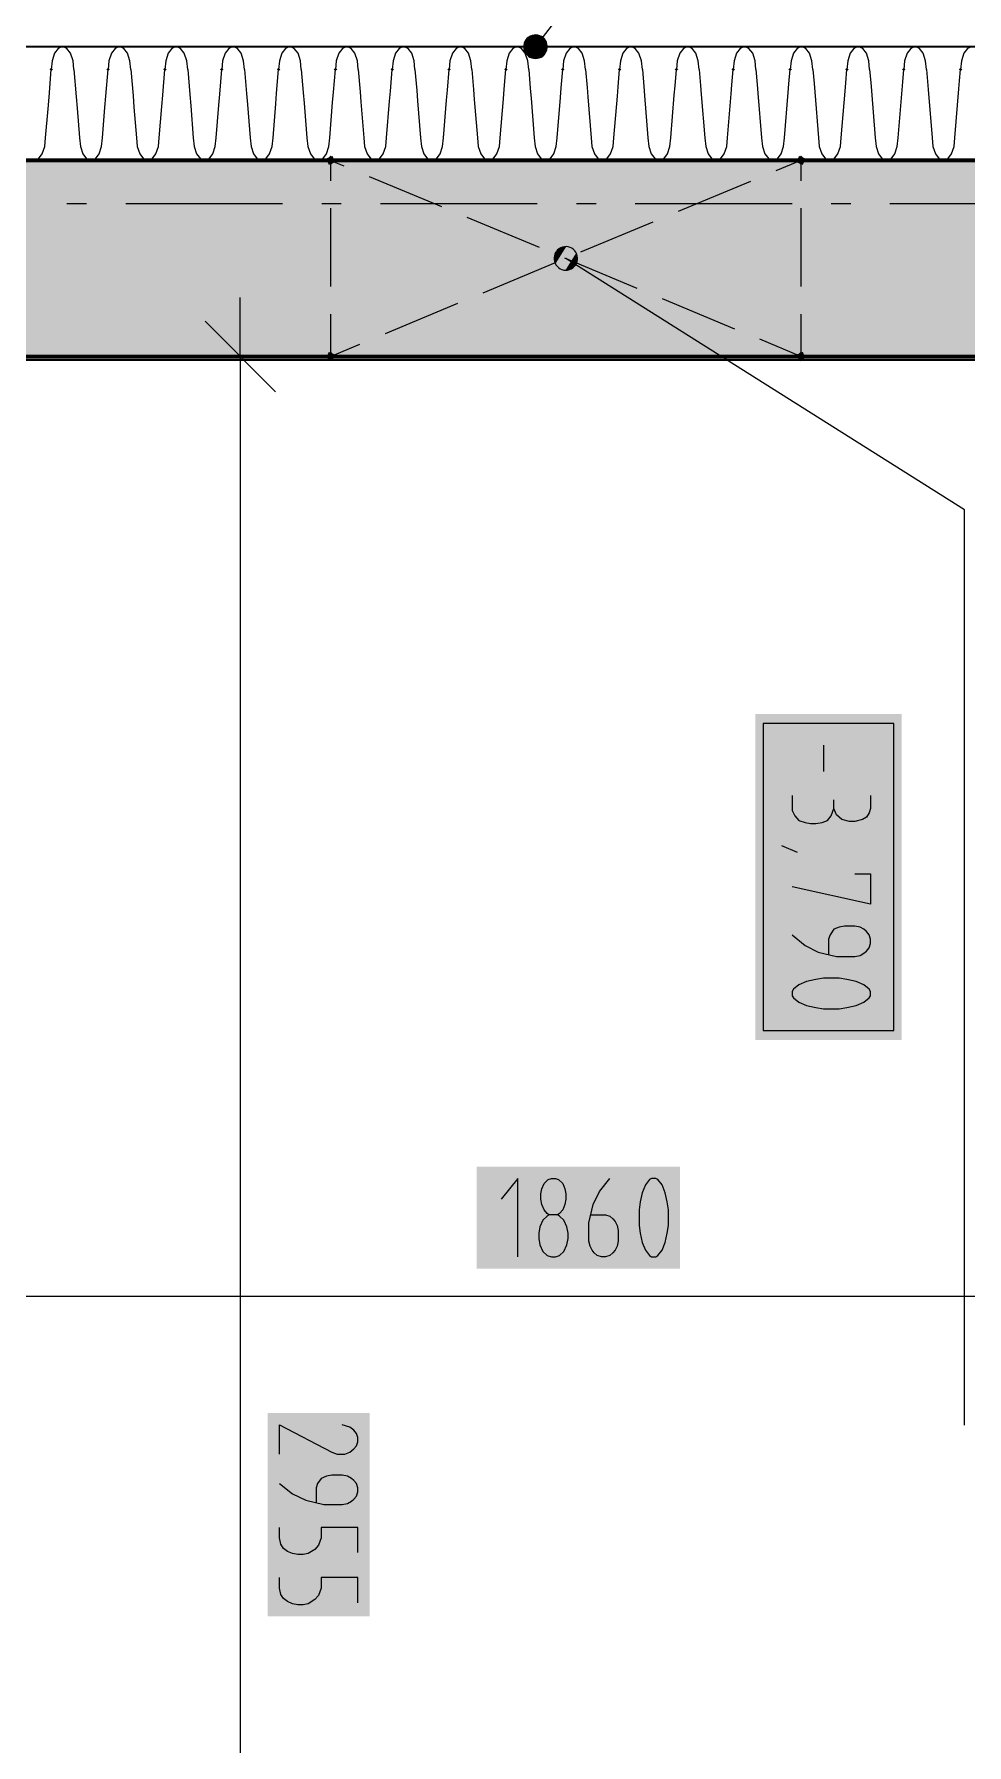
# Model space of a CAD drawing. Header units: millimetres. Extents: x 0 to 594, y 0 to 420.
# Drawn here: x 433.18 to 442.54, y 285.71 to 302.89 of the extents above; entities that cross this region are included whole.
import ezdxf

# ---------------------------------------------------------------- set-up
doc = ezdxf.new("R2010")
doc.units = ezdxf.units.MM
doc.header["$LTSCALE"] = 8
for name, color, linetype in [('PDF_Koty delkove', 7, 'Continuous'), ('PDF_Koty vyskove-pudorysy', 7, 'Continuous'), ('PDF_Omitka', 7, 'Continuous'), ('PDF_Osy hlavni', 7, 'Continuous'), ('PDF_Popis Prostupy', 7, 'Continuous'), ('PDF_Popis Zamecnicke vyrobky', 7, 'Continuous'), ('PDF_Prostupy', 7, 'Continuous'), ('PDF_Steny obvodove nosne', 7, 'Continuous'), ('PDF_Zatepleni', 7, 'Continuous')]:
    doc.layers.add(name, color=color, linetype=linetype)

msp = doc.modelspace()

# ---------------------------------------------------------------- linework, layer by layer
at = {"layer": 'PDF_Koty delkove', "lineweight": 18}
for points in [[(435.245, 299.653), (435.245, 300.244)], [(434.891, 300.008), (435.599, 299.299)], [(434.654, 299.653), (435.245, 299.653), (435.836, 299.653)], [(435.245, 299.653), (435.245, 289.41), (435.245, 286.985), (435.245, 284.004), (435.245, 283.345), (435.245, 280.615), (435.245, 276.386), (435.245, 275.165), (435.245, 273.848)], [(438.033, 290.611), (438.033, 291.399), (437.866, 291.189)], [(438.348, 291.032), (438.327, 291.045), (438.296, 291.084), (438.275, 291.136), (438.264, 291.189), (438.264, 291.242), (438.275, 291.294), (438.296, 291.347), (438.338, 291.386), (438.37, 291.399), (438.411, 291.399), (438.443, 291.386), (438.485, 291.347), (438.506, 291.294), (438.516, 291.242), (438.516, 291.189), (438.506, 291.136), (438.485, 291.084), (438.453, 291.045), (438.432, 291.032)], [(439.01, 290.677), (438.989, 290.651), (438.957, 290.625), (438.915, 290.611), (438.873, 290.611), (438.831, 290.625), (438.8, 290.651), (438.779, 290.677), (438.758, 290.717), (438.747, 290.769), (438.747, 290.953), (438.789, 291.136), (438.852, 291.268), (438.957, 291.399)], [(438.768, 291.032), (438.915, 291.032), (438.957, 291.018), (438.989, 290.992), (439.01, 290.965), (439.03, 290.927), (439.041, 290.874), (439.041, 290.769), (439.03, 290.717), (439.01, 290.677)], [(400.059, 290.217), (412.894, 290.217), (431.319, 290.217), (445.965, 290.217), (446.595, 290.217), (464.705, 290.217), (469.272, 290.217)], [(435.639, 288.628), (435.639, 288.923), (436.164, 288.649), (436.217, 288.628), (436.295, 288.628), (436.347, 288.649), (436.387, 288.681), (436.414, 288.712), (436.426, 288.754), (436.426, 288.796), (436.414, 288.838), (436.387, 288.87), (436.347, 288.901), (436.269, 288.923)], [(435.639, 288.334), (435.77, 288.229), (435.902, 288.166), (436.085, 288.124), (436.269, 288.124), (436.321, 288.135), (436.361, 288.156), (436.387, 288.177), (436.414, 288.208), (436.426, 288.25), (436.426, 288.292), (436.414, 288.334), (436.387, 288.366), (436.361, 288.386), (436.321, 288.408), (436.269, 288.419), (436.164, 288.419), (436.112, 288.408), (436.059, 288.386), (436.02, 288.334), (436.006, 288.292), (436.006, 288.145)], [(436.426, 287.641), (436.426, 287.893), (436.059, 287.893), (436.059, 287.788), (436.032, 287.715), (435.993, 287.673), (435.928, 287.631), (435.876, 287.62), (435.823, 287.62), (435.77, 287.631), (435.718, 287.652), (435.679, 287.683), (435.652, 287.725), (435.639, 287.788), (435.639, 287.893)], [(436.426, 287.137), (436.426, 287.389), (436.059, 287.389), (436.059, 287.284), (436.032, 287.211), (435.993, 287.169), (435.928, 287.127), (435.876, 287.117), (435.823, 287.117), (435.77, 287.127), (435.718, 287.148), (435.679, 287.18), (435.652, 287.221), (435.639, 287.284), (435.639, 287.389)]]:
    msp.add_lwpolyline(points, dxfattribs=at)
for points in [[(439.545, 290.927), (439.545, 291.084), (439.534, 291.162), (439.513, 291.254), (439.482, 291.333), (439.44, 291.386), (439.419, 291.399), (439.377, 291.399), (439.356, 291.386), (439.314, 291.333), (439.283, 291.254), (439.261, 291.162), (439.251, 291.084), (439.251, 290.927), (439.261, 290.848), (439.283, 290.756), (439.314, 290.677), (439.356, 290.625), (439.377, 290.611), (439.419, 290.611), (439.44, 290.625), (439.482, 290.677), (439.513, 290.756), (439.534, 290.848)], [(438.537, 290.795), (438.537, 290.848), (438.526, 290.913), (438.495, 290.979), (438.453, 291.018), (438.432, 291.032), (438.348, 291.032), (438.327, 291.018), (438.285, 290.979), (438.254, 290.913), (438.243, 290.848), (438.243, 290.795), (438.254, 290.73), (438.285, 290.664), (438.327, 290.625), (438.37, 290.611), (438.411, 290.611), (438.453, 290.625), (438.495, 290.664), (438.526, 290.73)]]:
    msp.add_lwpolyline(points, close=True, dxfattribs=at)
at = {"layer": 'PDF_Koty delkove', "color": 7, "lineweight": 18, "true_color": 0xffffff, "transparency": 33554559}
for points in [[(437.621, 290.493), (439.663, 290.493), (437.621, 291.517), (439.663, 291.517)], [(435.521, 289.041), (435.521, 286.999), (436.544, 289.041), (436.544, 286.999)]]:
    msp.add_solid(points, dxfattribs=at)
at = {"layer": 'PDF_Koty vyskove-pudorysy', "lineweight": 18}
msp.add_lwpolyline([(440.499, 295.967), (440.499, 292.883), (441.811, 292.883), (441.811, 295.967)], close=True, dxfattribs=at)
for points in [[(441.103, 295.749), (441.103, 295.485)], [(440.788, 295.245), (440.788, 295.092), (440.815, 295.038), (440.854, 294.994), (440.919, 294.972), (440.972, 294.961), (441.025, 294.961), (441.09, 294.972), (441.142, 294.994), (441.181, 295.038), (441.208, 295.114)], [(441.575, 295.245), (441.575, 295.114), (441.563, 295.07), (441.536, 295.027), (441.496, 295.004), (441.418, 294.983), (441.366, 294.983), (441.287, 295.004), (441.234, 295.048), (441.208, 295.114), (441.208, 295.201)], [(440.683, 294.742), (440.84, 294.676)], [(441.418, 294.458), (441.575, 294.458), (441.575, 294.152), (440.788, 294.326)], [(440.788, 293.845), (440.919, 293.736), (441.051, 293.67), (441.234, 293.627), (441.418, 293.627), (441.47, 293.638), (441.51, 293.66), (441.536, 293.681), (441.563, 293.714), (441.575, 293.758), (441.575, 293.801), (441.563, 293.845), (441.536, 293.878), (441.51, 293.9), (441.47, 293.922), (441.418, 293.933), (441.313, 293.933), (441.261, 293.922), (441.208, 293.9), (441.169, 293.845), (441.155, 293.801), (441.155, 293.648)], [(441.51, 293.167), (441.563, 293.211), (441.575, 293.233), (441.575, 293.276), (441.563, 293.299), (441.51, 293.342), (441.431, 293.375), (441.339, 293.397), (441.261, 293.408), (441.103, 293.408), (441.025, 293.397), (440.933, 293.375), (440.854, 293.342), (440.801, 293.299), (440.788, 293.276), (440.788, 293.233), (440.801, 293.211), (440.854, 293.167), (440.933, 293.135), (441.025, 293.113), (441.103, 293.102)], [(441.103, 293.102), (441.261, 293.102), (441.339, 293.113), (441.431, 293.135), (441.51, 293.167)]]:
    msp.add_lwpolyline(points, dxfattribs=at)
at = {"layer": 'PDF_Koty vyskove-pudorysy', "color": 7, "lineweight": 18, "true_color": 0xffffff, "transparency": 33554559}
msp.add_solid([(440.42, 296.062), (440.42, 292.789), (441.89, 296.062), (441.89, 292.789)], dxfattribs=at)
at = {"layer": 'PDF_Omitka', "lineweight": 35}
msp.add_lwpolyline([(449.744, 299.65), (446.595, 299.65), (445.965, 299.65), (445.965, 299.614), (422.815, 299.614), (421.555, 299.614), (409.941, 299.614), (409.941, 299.653), (449.744, 299.653)], dxfattribs=at)
at = {"layer": 'PDF_Osy hlavni', "lineweight": 18}
for points in [[(433.504, 301.189), (433.701, 301.189)], [(434.094, 301.189), (435.669, 301.189)], [(436.063, 301.189), (436.26, 301.189)], [(436.653, 301.189), (438.228, 301.189)], [(438.622, 301.189), (438.819, 301.189)], [(439.212, 301.189), (440.787, 301.189)], [(441.181, 301.189), (441.378, 301.189)], [(441.771, 301.189), (443.346, 301.189)]]:
    msp.add_lwpolyline(points, dxfattribs=at)
at = {"layer": 'PDF_Popis Prostupy', "lineweight": 25}
msp.add_lwpolyline([(438.415, 300.701), (438.406, 300.684), (438.4, 300.665), (438.397, 300.646), (438.397, 300.627), (438.401, 300.608), (438.407, 300.59), (438.416, 300.573), (438.428, 300.558), (438.442, 300.545), (438.458, 300.534), (438.476, 300.526), (438.495, 300.521), (438.514, 300.52), (438.533, 300.521), (438.552, 300.525), (438.57, 300.533), (438.586, 300.543), (438.6, 300.556), (438.613, 300.571), (438.622, 300.588), (438.629, 300.606), (438.632, 300.625), (438.633, 300.644), (438.63, 300.663), (438.625, 300.681), (438.616, 300.699), (438.605, 300.714), (438.591, 300.728), (438.576, 300.739), (438.558, 300.748), (438.54, 300.753), (438.521, 300.756), (438.501, 300.755), (438.483, 300.751), (438.465, 300.744), (438.448, 300.735), (438.433, 300.723), (438.42, 300.708)], close=True, dxfattribs=at)
for points in [[(438.415, 300.701), (438.415, 300.701)], [(442.519, 288.92), (442.519, 298.113), (438.515, 300.638)], [(438.578, 300.738), (438.578, 300.738)], [(438.452, 300.538), (438.452, 300.538)], [(438.615, 300.575), (438.615, 300.575)]]:
    msp.add_lwpolyline(points, dxfattribs=at)
at = {"layer": 'PDF_Popis Prostupy', "lineweight": 25, "transparency": 33554559}
for points in [[(438.411, 300.583), (438.461, 300.742), (438.398, 300.642)], [(438.398, 300.642), (438.461, 300.742), (438.415, 300.701)], [(438.452, 300.538), (438.519, 300.755), (438.411, 300.583)], [(438.411, 300.583), (438.519, 300.755), (438.461, 300.742)], [(438.452, 300.538), (438.578, 300.738), (438.519, 300.755)], [(438.511, 300.52), (438.578, 300.738), (438.452, 300.538)], [(438.511, 300.52), (438.619, 300.692), (438.578, 300.738)], [(438.57, 300.534), (438.619, 300.692), (438.511, 300.52)], [(438.57, 300.534), (438.632, 300.634), (438.619, 300.692)], [(438.632, 300.634), (438.57, 300.534), (438.615, 300.575)]]:
    msp.add_solid(points, dxfattribs=at)
at = {"layer": 'PDF_Popis Zamecnicke vyrobky', "lineweight": 25}
for points in [[(439.101, 303.926), (438.211, 302.764)], [(438.117, 302.836), (438.117, 302.836)], [(438.283, 302.857), (438.283, 302.857)], [(438.305, 302.692), (438.305, 302.692)], [(438.139, 302.67), (438.139, 302.67)]]:
    msp.add_lwpolyline(points, dxfattribs=at)
msp.add_lwpolyline([(438.139, 302.67), (438.155, 302.66), (438.173, 302.652), (438.192, 302.647), (438.211, 302.646), (438.23, 302.647), (438.249, 302.652), (438.267, 302.659), (438.283, 302.67), (438.297, 302.683), (438.309, 302.698), (438.318, 302.715), (438.325, 302.733), (438.328, 302.752), (438.329, 302.771), (438.326, 302.79), (438.32, 302.809), (438.311, 302.826), (438.3, 302.841), (438.286, 302.855), (438.27, 302.866), (438.253, 302.874), (438.235, 302.879), (438.215, 302.882), (438.196, 302.881), (438.177, 302.877), (438.159, 302.87), (438.143, 302.86), (438.128, 302.848), (438.115, 302.833), (438.105, 302.817), (438.098, 302.799), (438.094, 302.78), (438.093, 302.761), (438.095, 302.742), (438.1, 302.723), (438.108, 302.706), (438.119, 302.69), (438.132, 302.676)], close=True, dxfattribs=at)
at = {"layer": 'PDF_Popis Zamecnicke vyrobky', "lineweight": 25, "transparency": 33554559}
for points in [[(438.327, 302.749), (438.166, 302.872), (438.117, 302.836)], [(438.32, 302.808), (438.226, 302.88), (438.166, 302.872)], [(438.32, 302.808), (438.166, 302.872), (438.327, 302.749)], [(438.226, 302.88), (438.32, 302.808), (438.283, 302.857)], [(438.305, 302.692), (438.117, 302.836), (438.094, 302.779)], [(438.305, 302.692), (438.094, 302.779), (438.256, 302.655)], [(438.256, 302.655), (438.094, 302.779), (438.102, 302.719)], [(438.256, 302.655), (438.102, 302.719), (438.196, 302.647)], [(438.196, 302.647), (438.102, 302.719), (438.139, 302.67)], [(438.327, 302.749), (438.117, 302.836), (438.305, 302.692)]]:
    msp.add_solid(points, dxfattribs=at)
at = {"layer": 'PDF_Prostupy', "lineweight": 25}
for points in [[(436.22, 301.622), (436.153, 301.622), (436.153, 301.417)], [(436.153, 301.622), (436.286, 301.567)], [(436.496, 301.622), (437.283, 301.622)], [(437.559, 301.622), (438.346, 301.622)], [(438.622, 301.622), (439.409, 301.622)], [(439.685, 301.622), (440.472, 301.622)], [(440.877, 301.622), (440.624, 301.517)], [(440.748, 301.622), (440.877, 301.622), (440.877, 301.417)], [(436.54, 301.461), (437.267, 301.158)], [(440.37, 301.411), (439.643, 301.108)], [(436.153, 301.142), (436.153, 300.354)], [(437.521, 301.052), (438.248, 300.749)], [(439.389, 301.002), (438.662, 300.699)], [(440.877, 301.142), (440.877, 300.354)], [(438.503, 300.643), (439.229, 300.34)], [(438.408, 300.593), (437.681, 300.29)], [(437.426, 300.184), (436.7, 299.881)], [(439.484, 300.234), (440.211, 299.931)], [(436.153, 300.079), (436.153, 299.653), (436.445, 299.775)], [(440.877, 300.079), (440.877, 299.653), (440.465, 299.825)], [(436.153, 299.653), (436.22, 299.653)], [(436.496, 299.653), (437.283, 299.653)], [(437.559, 299.653), (438.346, 299.653)], [(438.622, 299.653), (439.409, 299.653)], [(439.685, 299.653), (440.472, 299.653)], [(440.748, 299.653), (440.877, 299.653)]]:
    msp.add_lwpolyline(points, dxfattribs=at)
at = {"layer": 'PDF_Prostupy', "lineweight": 25, "transparency": 33554559}
for points in [[(436.153, 301.671), (436.202, 301.622), (436.104, 301.622), (436.153, 301.573)], [(436.104, 301.622), (436.153, 301.671), (436.153, 301.573), (436.202, 301.622)], [(436.107, 301.641), (436.172, 301.667), (436.134, 301.577), (436.198, 301.603)], [(440.877, 301.671), (440.926, 301.622), (440.828, 301.622), (440.877, 301.573)], [(440.828, 301.622), (440.877, 301.671), (440.877, 301.573), (440.926, 301.622)], [(440.923, 301.641), (440.896, 301.577), (440.858, 301.667), (440.832, 301.603)], [(436.104, 299.653), (436.153, 299.703), (436.153, 299.604), (436.202, 299.653)], [(436.153, 299.703), (436.202, 299.653), (436.104, 299.653), (436.153, 299.604)], [(436.198, 299.672), (436.172, 299.608), (436.134, 299.699), (436.107, 299.635)], [(440.877, 299.703), (440.926, 299.653), (440.828, 299.653), (440.877, 299.604)], [(440.828, 299.653), (440.877, 299.703), (440.877, 299.604), (440.926, 299.653)], [(440.832, 299.672), (440.896, 299.699), (440.858, 299.608), (440.923, 299.635)]]:
    msp.add_solid(points, dxfattribs=at)
at = {"layer": 'PDF_Steny obvodove nosne', "lineweight": 70}
for points in [[(449.744, 301.622), (409.941, 301.622)], [(409.941, 299.653), (449.744, 299.653)]]:
    msp.add_lwpolyline(points, dxfattribs=at)
at = {"layer": 'PDF_Steny obvodove nosne', "color": 9, "lineweight": 9, "true_color": 0xc0c0c0, "transparency": 33554559}
msp.add_solid([(409.941, 299.653), (449.744, 299.653), (409.941, 301.622), (449.744, 301.622)], dxfattribs=at)
at = {"layer": 'PDF_Zatepleni', "lineweight": 35}
msp.add_lwpolyline([(409.941, 302.764), (449.744, 302.764), (449.744, 301.622), (409.941, 301.622)], dxfattribs=at)
at = {"layer": 'PDF_Zatepleni', "lineweight": 9}
for points in [[(433.461, 302.764), (433.417, 302.746), (433.38, 302.697), (433.355, 302.623), (433.347, 302.535)], [(433.575, 302.535), (433.566, 302.623), (433.541, 302.697), (433.504, 302.746), (433.461, 302.764), (433.461, 302.764)], [(434.032, 302.764), (433.988, 302.746), (433.951, 302.697), (433.926, 302.623), (433.917, 302.535)], [(434.146, 302.535), (434.137, 302.623), (434.112, 302.697), (434.075, 302.746), (434.032, 302.764)], [(434.602, 302.764), (434.559, 302.746), (434.522, 302.697), (434.497, 302.623), (434.488, 302.535)], [(434.717, 302.535), (434.708, 302.623), (434.683, 302.697), (434.646, 302.746), (434.602, 302.764)], [(435.173, 302.764), (435.13, 302.746), (435.093, 302.697), (435.068, 302.623), (435.059, 302.535)], [(435.279, 302.623), (435.254, 302.697), (435.217, 302.746), (435.173, 302.764)], [(435.744, 302.764), (435.701, 302.746), (435.663, 302.697), (435.639, 302.623), (435.63, 302.535)], [(435.858, 302.535), (435.85, 302.623), (435.825, 302.697), (435.788, 302.746), (435.744, 302.764)], [(436.315, 302.764), (436.271, 302.746), (436.234, 302.697), (436.21, 302.623), (436.201, 302.535)], [(436.429, 302.535), (436.421, 302.623), (436.396, 302.697), (436.359, 302.746), (436.315, 302.764)], [(436.886, 302.764), (436.842, 302.746), (436.805, 302.697), (436.78, 302.623), (436.772, 302.535)], [(437, 302.535), (436.991, 302.623), (436.967, 302.697), (436.93, 302.746), (436.886, 302.764)], [(436.886, 302.764), (436.886, 302.764)], [(437.457, 302.764), (437.413, 302.746), (437.376, 302.697), (437.351, 302.623), (437.343, 302.535)], [(437.571, 302.535), (437.562, 302.623), (437.538, 302.697), (437.501, 302.746), (437.457, 302.764)], [(438.028, 302.764), (437.984, 302.746), (437.947, 302.697), (437.922, 302.623), (437.914, 302.535)], [(438.142, 302.535), (438.133, 302.623), (438.108, 302.697), (438.071, 302.746), (438.028, 302.764)], [(438.599, 302.764), (438.555, 302.746), (438.518, 302.697), (438.493, 302.623), (438.484, 302.535)], [(438.713, 302.535), (438.704, 302.623), (438.679, 302.697), (438.642, 302.746), (438.599, 302.764)], [(439.169, 302.764), (439.126, 302.746), (439.089, 302.697), (439.064, 302.623), (439.055, 302.535)], [(439.284, 302.535), (439.275, 302.623), (439.25, 302.697), (439.213, 302.746), (439.169, 302.764)], [(439.74, 302.764), (439.697, 302.746), (439.66, 302.697), (439.635, 302.623), (439.626, 302.535)], [(439.854, 302.535), (439.846, 302.623), (439.821, 302.697), (439.784, 302.746), (439.74, 302.764)], [(440.311, 302.764), (440.267, 302.746), (440.23, 302.697), (440.206, 302.623), (440.197, 302.535)], [(440.425, 302.535), (440.417, 302.623), (440.392, 302.697), (440.355, 302.746), (440.311, 302.764)], [(440.882, 302.764), (440.838, 302.746), (440.801, 302.697), (440.777, 302.623), (440.768, 302.535)], [(440.987, 302.623), (440.963, 302.697), (440.926, 302.746), (440.882, 302.764)], [(441.453, 302.764), (441.409, 302.746), (441.372, 302.697), (441.347, 302.623), (441.339, 302.535)], [(441.567, 302.535), (441.558, 302.623), (441.534, 302.697), (441.497, 302.746), (441.453, 302.764)], [(442.024, 302.764), (441.98, 302.746), (441.943, 302.697), (441.918, 302.623), (441.91, 302.535)], [(442.138, 302.535), (442.129, 302.623), (442.104, 302.697), (442.067, 302.746), (442.024, 302.764)], [(442.595, 302.764), (442.551, 302.746), (442.514, 302.697), (442.489, 302.623), (442.48, 302.535)], [(433.29, 301.85), (433.314, 302.139), (433.324, 302.256), (433.347, 302.535)], [(433.575, 302.535), (433.598, 302.261), (433.607, 302.145), (433.631, 301.85)], [(433.861, 301.85), (433.886, 302.152), (433.895, 302.266), (433.917, 302.535)], [(434.146, 302.535), (434.168, 302.271), (434.177, 302.158), (434.202, 301.85)], [(434.432, 301.85), (434.458, 302.164), (434.467, 302.277), (434.488, 302.535)], [(434.717, 302.535), (434.738, 302.282), (434.747, 302.171), (434.773, 301.85)], [(435.003, 301.85), (435.03, 302.177), (435.039, 302.287), (435.059, 302.535)], [(435.288, 302.535), (435.279, 302.623)], [(435.288, 302.535), (435.308, 302.292), (435.317, 302.183), (435.344, 301.85)], [(435.574, 301.85), (435.602, 302.19), (435.61, 302.297), (435.63, 302.535)], [(435.858, 302.535), (435.878, 302.302), (435.886, 302.196), (435.915, 301.85)], [(436.144, 301.85), (436.173, 302.202), (436.182, 302.308), (436.201, 302.535)], [(436.429, 302.535), (436.448, 302.312), (436.456, 302.209), (436.486, 301.85)], [(436.715, 301.85), (436.745, 302.215), (436.754, 302.318), (436.772, 302.535)], [(437, 302.535), (437.018, 302.323), (437.026, 302.221), (437.057, 301.85)], [(437.286, 301.85), (437.317, 302.228), (437.326, 302.328), (437.343, 302.535)], [(437.571, 302.535), (437.588, 302.333), (437.596, 302.234), (437.627, 301.85)], [(437.857, 301.85), (437.889, 302.24), (437.897, 302.338), (437.914, 302.535)], [(438.142, 302.535), (438.158, 302.343), (438.166, 302.246), (438.198, 301.85)], [(438.428, 301.85), (438.461, 302.253), (438.469, 302.349), (438.484, 302.535)], [(438.713, 302.535), (438.728, 302.353), (438.736, 302.259), (438.769, 301.85)], [(438.999, 301.85), (439.033, 302.266), (439.041, 302.359), (439.055, 302.535)], [(439.284, 302.535), (439.298, 302.364), (439.305, 302.272), (439.34, 301.85)], [(439.57, 301.85), (439.605, 302.278), (439.612, 302.369), (439.626, 302.535)], [(439.854, 302.535), (439.868, 302.374), (439.875, 302.284), (439.911, 301.85)], [(440.14, 301.85), (440.177, 302.291), (440.184, 302.379), (440.197, 302.535)], [(440.425, 302.535), (440.438, 302.384), (440.445, 302.297), (440.482, 301.85)], [(440.711, 301.85), (440.749, 302.303), (440.756, 302.39), (440.768, 302.535)], [(440.996, 302.535), (440.987, 302.623)], [(440.996, 302.535), (441.008, 302.394), (441.015, 302.309), (441.053, 301.85)], [(441.282, 301.85), (441.321, 302.316), (441.328, 302.4), (441.339, 302.535)], [(441.567, 302.535), (441.578, 302.405), (441.585, 302.322), (441.624, 301.85)], [(441.853, 301.85), (441.892, 302.329), (441.899, 302.41), (441.91, 302.535)], [(442.138, 302.535), (442.148, 302.415), (442.154, 302.335), (442.194, 301.85)], [(442.424, 301.85), (442.464, 302.341), (442.471, 302.421), (442.48, 302.535)], [(433.187, 301.622), (433.219, 301.638), (433.256, 301.688), (433.281, 301.763), (433.29, 301.85)], [(433.29, 301.85), (433.29, 301.85)], [(433.631, 301.85), (433.64, 301.763), (433.665, 301.688), (433.702, 301.638), (433.734, 301.622)], [(433.758, 301.622), (433.79, 301.638), (433.827, 301.688), (433.852, 301.763), (433.861, 301.85)], [(433.861, 301.85), (433.861, 301.85)], [(434.202, 301.85), (434.211, 301.763), (434.236, 301.688), (434.273, 301.638), (434.305, 301.622)], [(434.329, 301.622), (434.361, 301.638), (434.398, 301.688), (434.423, 301.763), (434.432, 301.85)], [(434.432, 301.85), (434.432, 301.85)], [(434.773, 301.85), (434.782, 301.763), (434.807, 301.688), (434.844, 301.638), (434.876, 301.622)], [(434.9, 301.622), (434.932, 301.638), (434.969, 301.688), (434.994, 301.763), (435.003, 301.85)], [(435.003, 301.85), (435.003, 301.85)], [(435.003, 301.85), (435.003, 301.85)], [(435.344, 301.85), (435.353, 301.763), (435.378, 301.688), (435.415, 301.638), (435.447, 301.622)], [(435.471, 301.622), (435.503, 301.638), (435.54, 301.688), (435.565, 301.763), (435.574, 301.85)], [(435.574, 301.85), (435.574, 301.85)], [(435.915, 301.85), (435.924, 301.763), (435.949, 301.688), (435.986, 301.638), (436.018, 301.622)], [(436.042, 301.622), (436.074, 301.638), (436.111, 301.688), (436.136, 301.763), (436.144, 301.85)], [(436.144, 301.85), (436.144, 301.85)], [(436.486, 301.85), (436.494, 301.763)], [(436.613, 301.622), (436.644, 301.638), (436.682, 301.688), (436.707, 301.763), (436.715, 301.85)], [(436.715, 301.85), (436.715, 301.85)], [(437.057, 301.85), (437.065, 301.763), (437.09, 301.688), (437.127, 301.638), (437.159, 301.622)], [(437.183, 301.622), (437.215, 301.638), (437.253, 301.688), (437.277, 301.763), (437.286, 301.85)], [(437.286, 301.85), (437.286, 301.85)], [(437.627, 301.85), (437.636, 301.763), (437.661, 301.688), (437.698, 301.638), (437.73, 301.622)], [(437.754, 301.622), (437.786, 301.638), (437.823, 301.688), (437.848, 301.763), (437.857, 301.85)], [(437.857, 301.85), (437.857, 301.85)], [(438.198, 301.85), (438.207, 301.763), (438.232, 301.688), (438.269, 301.638), (438.301, 301.622)], [(438.325, 301.622), (438.357, 301.638), (438.394, 301.688), (438.419, 301.763), (438.428, 301.85)], [(438.428, 301.85), (438.428, 301.85)], [(438.769, 301.85), (438.778, 301.763), (438.803, 301.688), (438.84, 301.638), (438.872, 301.622)], [(438.896, 301.622), (438.928, 301.638), (438.965, 301.688), (438.99, 301.763), (438.999, 301.85)], [(438.999, 301.85), (438.999, 301.85)], [(439.34, 301.85), (439.349, 301.763), (439.374, 301.688), (439.411, 301.638), (439.443, 301.622)], [(439.561, 301.763), (439.57, 301.85)], [(439.57, 301.85), (439.57, 301.85)], [(439.911, 301.85), (439.92, 301.763), (439.945, 301.688), (439.982, 301.638), (440.014, 301.622)], [(440.038, 301.622), (440.07, 301.638), (440.107, 301.688), (440.132, 301.763), (440.14, 301.85)], [(440.14, 301.85), (440.14, 301.85)], [(440.482, 301.85), (440.491, 301.763), (440.515, 301.688), (440.553, 301.638), (440.585, 301.622)], [(440.609, 301.622), (440.64, 301.638), (440.678, 301.688), (440.703, 301.763), (440.711, 301.85)], [(440.711, 301.85), (440.711, 301.85)], [(441.053, 301.85), (441.061, 301.763), (441.086, 301.688), (441.124, 301.638), (441.155, 301.622)], [(441.179, 301.622), (441.211, 301.638), (441.249, 301.688), (441.273, 301.763), (441.282, 301.85)], [(441.282, 301.85), (441.282, 301.85)], [(441.624, 301.85), (441.632, 301.763), (441.657, 301.688), (441.694, 301.638), (441.726, 301.622)], [(441.75, 301.622), (441.782, 301.638), (441.819, 301.688), (441.844, 301.763), (441.853, 301.85)], [(441.853, 301.85), (441.853, 301.85)], [(442.194, 301.85), (442.203, 301.763), (442.228, 301.688), (442.265, 301.638), (442.297, 301.622)], [(442.321, 301.622), (442.353, 301.638), (442.39, 301.688), (442.415, 301.763), (442.424, 301.85)], [(442.424, 301.85), (442.424, 301.85)], [(436.494, 301.763), (436.519, 301.688), (436.557, 301.638), (436.589, 301.622)], [(439.467, 301.622), (439.499, 301.638), (439.536, 301.688), (439.561, 301.763)]]:
    msp.add_lwpolyline(points, dxfattribs=at)
at = {"layer": 'PDF_Zatepleni', "lineweight": 9, "transparency": 33554559}
for points in [[(433.347, 302.553), (433.364, 302.535), (433.329, 302.535), (433.347, 302.518)], [(433.917, 302.553), (433.935, 302.535), (433.9, 302.535), (433.917, 302.518)], [(434.488, 302.553), (434.506, 302.535), (434.471, 302.535), (434.488, 302.518)], [(435.059, 302.553), (435.077, 302.535), (435.041, 302.535), (435.059, 302.518)], [(435.63, 302.553), (435.648, 302.535), (435.612, 302.535), (435.63, 302.518)], [(436.201, 302.553), (436.219, 302.535), (436.183, 302.535), (436.201, 302.518)], [(436.772, 302.553), (436.789, 302.535), (436.754, 302.535), (436.772, 302.518)], [(437.343, 302.553), (437.36, 302.535), (437.325, 302.535), (437.343, 302.518)], [(437.914, 302.553), (437.931, 302.535), (437.896, 302.535), (437.914, 302.518)], [(438.484, 302.553), (438.502, 302.535), (438.467, 302.535), (438.484, 302.518)], [(439.055, 302.553), (439.073, 302.535), (439.038, 302.535), (439.055, 302.518)], [(439.626, 302.553), (439.644, 302.535), (439.608, 302.535), (439.626, 302.518)], [(440.197, 302.553), (440.215, 302.535), (440.179, 302.535), (440.197, 302.518)], [(440.768, 302.553), (440.786, 302.535), (440.75, 302.535), (440.768, 302.518)], [(441.339, 302.553), (441.356, 302.535), (441.321, 302.535), (441.339, 302.518)], [(441.91, 302.553), (441.927, 302.535), (441.892, 302.535), (441.91, 302.518)], [(442.48, 302.553), (442.498, 302.535), (442.463, 302.535), (442.48, 302.518)]]:
    msp.add_solid(points, dxfattribs=at)

doc.saveas('drawing.dxf')
